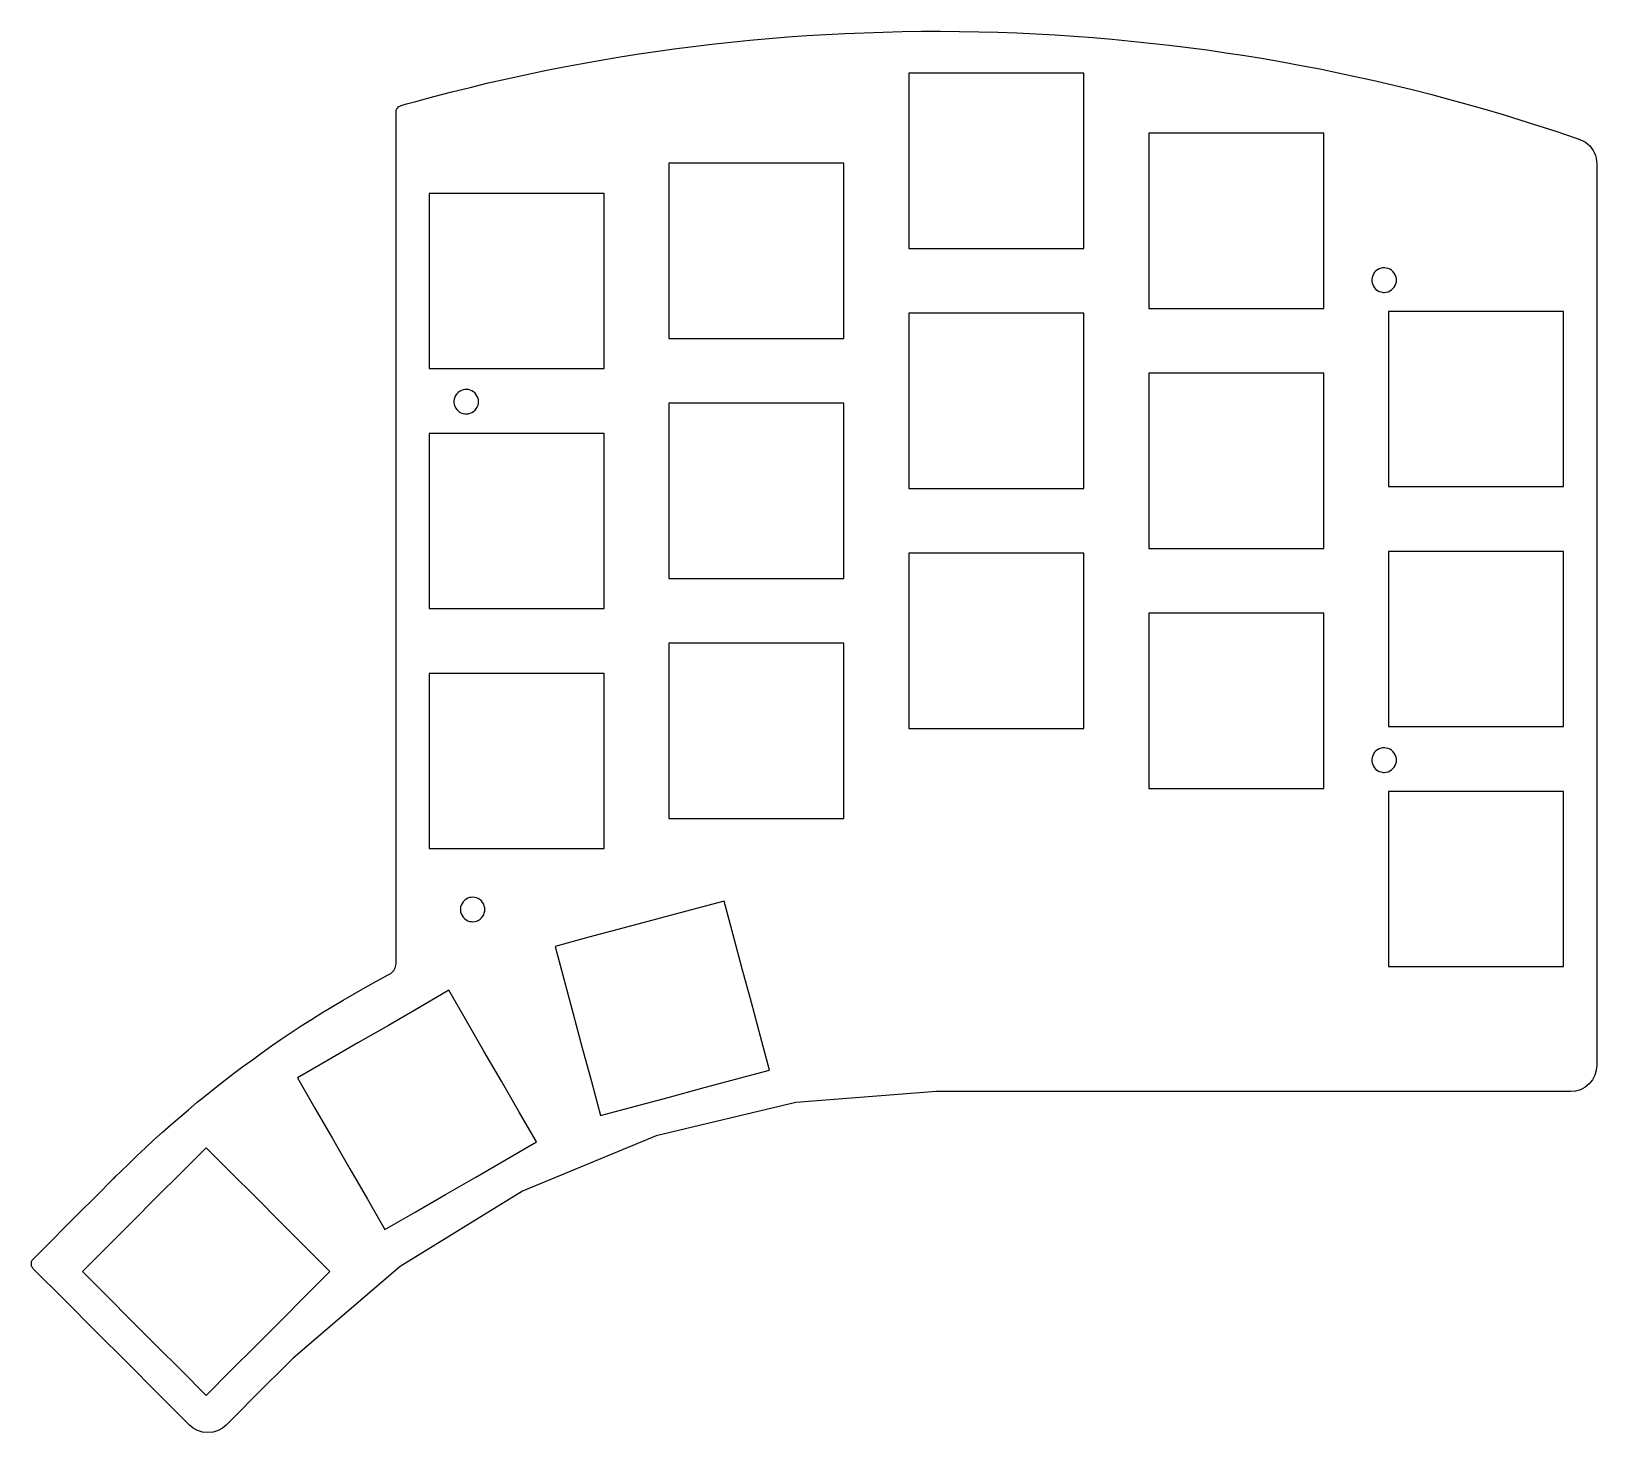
# Model space of a CAD drawing. Header units: millimetres. Extents: x -72 to 52, y 45 to 156.
import ezdxf

# ---------------------------------------------------------------- set-up
doc = ezdxf.new("R2010")
doc.units = ezdxf.units.MM
doc.header["$MEASUREMENT"] = 0
doc.layers.add('0.1mm kerf$Plate', color=18, linetype='Continuous', true_color=0x000000)

msp = doc.modelspace()

# ---------------------------------------------------------------- linework, layer by layer
at = {"layer": '0.1mm kerf$Plate'}
for points in [[(-42.91, 149.98), (-42.9, 150.09), (-42.86, 150.21), (-42.8, 150.31), (-42.72, 150.4), (-42.62, 150.47), (-42.51, 150.51), (-42.42, 150.54), (-42.07, 150.64), (-41.35, 150.83), (-39.92, 151.22), (-38.47, 151.59), (-37.03, 151.95), (-35.58, 152.3), (-34.12, 152.63), (-32.66, 152.95), (-31.19, 153.26), (-29.72, 153.55), (-28.25, 153.83), (-26.77, 154.09), (-25.28, 154.34), (-23.8, 154.58), (-22.31, 154.8), (-20.81, 155.01), (-19.32, 155.2), (-17.82, 155.38), (-16.32, 155.55), (-14.81, 155.7), (-13.3, 155.83), (-11.8, 155.95), (-10.28, 156.06), (-8.77, 156.15), (-7.26, 156.23), (-5.74, 156.29), (-4.23, 156.34), (-2.71, 156.38), (-1.19, 156.4), (0.33, 156.4), (1.84, 156.39), (3.36, 156.36), (4.88, 156.32), (6.4, 156.27), (7.91, 156.2), (9.43, 156.12), (10.95, 156.02), (12.46, 155.9), (13.97, 155.77), (15.48, 155.63), (16.99, 155.47), (18.49, 155.3), (20, 155.12), (21.5, 154.92), (23, 154.7), (24.49, 154.47), (25.98, 154.23), (27.47, 153.97), (28.96, 153.7), (30.44, 153.41), (31.92, 153.11), (33.39, 152.79), (34.86, 152.47), (36.32, 152.12), (37.78, 151.77), (39.23, 151.4), (40.68, 151.02), (42.13, 150.62), (43.56, 150.21), (45, 149.79), (46.42, 149.35), (47.84, 148.9), (49.26, 148.44), (50.66, 147.97), (51.01, 147.85), (51.06, 147.83), (51.16, 147.79), (51.35, 147.7), (51.54, 147.59), (51.71, 147.46), (51.88, 147.3), (52.02, 147.13), (52.15, 146.94), (52.26, 146.74), (52.34, 146.53), (52.39, 146.32), (52.43, 146.1), (52.44, 145.89)], [(-2.19, 153.07), (-2.19, 150.29), (-2.19, 147.51), (-2.19, 144.73), (-2.19, 141.95), (-2.19, 139.17)], [(11.71, 153.07), (8.93, 153.07), (6.15, 153.07), (3.37, 153.07), (0.59, 153.07), (-2.19, 153.07)], [(11.71, 139.17), (11.71, 141.95), (11.71, 144.73), (11.71, 147.51), (11.71, 150.29), (11.71, 153.07)], [(-71.72, 58.18), (-71.76, 58.22), (-71.79, 58.27), (-71.82, 58.33), (-71.85, 58.4), (-71.86, 58.47), (-71.87, 58.54), (-71.87, 58.61), (-71.86, 58.68), (-71.85, 58.74), (-71.82, 58.8), (-71.8, 58.86), (-71.76, 58.9), (-71.73, 58.95), (-71.72, 58.95), (-71.72, 58.95), (-71.72, 58.95), (-71.72, 58.95), (-71.72, 58.95), (-71.71, 58.96), (-71.43, 59.24), (-70.86, 59.81), (-68.6, 62.08), (-66.33, 64.35), (-65.76, 64.91), (-65.48, 65.2), (-65.34, 65.34), (-65.33, 65.34), (-65.29, 65.38), (-65.13, 65.55), (-64.8, 65.87), (-64.14, 66.51), (-63.48, 67.15), (-62.81, 67.78), (-62.14, 68.4), (-61.46, 69.01), (-60.78, 69.61), (-60.09, 70.21), (-59.39, 70.8), (-58.69, 71.39), (-57.98, 71.97), (-57.27, 72.54), (-56.54, 73.11), (-55.81, 73.67), (-55.07, 74.22), (-54.32, 74.77), (-53.56, 75.32), (-52.8, 75.86), (-52.02, 76.39), (-51.23, 76.92), (-50.43, 77.45), (-49.61, 77.97), (-48.79, 78.48), (-47.95, 78.99), (-47.1, 79.5), (-46.23, 80.01), (-45.35, 80.51), (-44.45, 81.01), (-43.54, 81.5), (-43.42, 81.56), (-43.33, 81.62), (-43.24, 81.69), (-43.16, 81.77), (-43.08, 81.86), (-43.02, 81.96), (-42.98, 82.07), (-42.94, 82.18), (-42.92, 82.28), (-42.91, 82.38), (-42.91, 82.4), (-42.91, 82.4), (-42.91, 83.13), (-42.91, 86.03), (-42.91, 91.85), (-42.91, 103.47), (-42.91, 149.98)], [(16.86, 148.31), (16.86, 145.53), (16.86, 142.75), (16.86, 139.97), (16.86, 137.19), (16.86, 134.41)], [(30.76, 148.31), (27.98, 148.31), (25.2, 148.31), (22.42, 148.31), (19.64, 148.31), (16.86, 148.31)], [(30.76, 134.41), (30.76, 137.19), (30.76, 139.97), (30.76, 142.75), (30.76, 145.53), (30.76, 148.31)], [(-21.24, 145.93), (-21.24, 143.15), (-21.24, 140.37), (-21.24, 137.59), (-21.24, 134.81), (-21.24, 132.03)], [(-7.34, 145.93), (-10.12, 145.93), (-12.9, 145.93), (-15.68, 145.93), (-18.46, 145.93), (-21.24, 145.93)], [(-7.34, 132.03), (-7.34, 134.81), (-7.34, 137.59), (-7.34, 140.37), (-7.34, 143.15), (-7.34, 145.93)], [(52.44, 145.89), (52.44, 131.58), (52.44, 117.26), (52.44, 102.94), (52.44, 88.62), (52.44, 74.3)], [(-40.29, 143.54), (-40.29, 140.76), (-40.29, 137.98), (-40.29, 135.2), (-40.29, 132.42), (-40.29, 129.64)], [(-26.39, 143.54), (-29.17, 143.54), (-31.95, 143.54), (-34.73, 143.54), (-37.51, 143.54), (-40.29, 143.54)], [(-26.39, 129.64), (-26.39, 132.42), (-26.39, 135.2), (-26.39, 137.98), (-26.39, 140.76), (-26.39, 143.54)], [(-2.19, 139.17), (0.59, 139.17), (3.37, 139.17), (6.15, 139.17), (8.93, 139.17), (11.71, 139.17)], [(16.86, 134.41), (19.64, 134.41), (22.42, 134.41), (25.2, 134.41), (27.98, 134.41), (30.76, 134.41)], [(-2.19, 134.02), (-2.19, 131.24), (-2.19, 128.46), (-2.19, 125.68), (-2.19, 122.9), (-2.19, 120.12)], [(11.71, 134.02), (8.93, 134.02), (6.15, 134.02), (3.37, 134.02), (0.59, 134.02), (-2.19, 134.02)], [(11.71, 120.12), (11.71, 122.9), (11.71, 125.68), (11.71, 128.46), (11.71, 131.24), (11.71, 134.02)], [(35.91, 134.16), (35.91, 131.38), (35.91, 128.6), (35.91, 125.82), (35.91, 123.04), (35.91, 120.26)], [(49.81, 134.16), (47.03, 134.16), (44.25, 134.16), (41.47, 134.16), (38.69, 134.16), (35.91, 134.16)], [(49.81, 120.26), (49.81, 123.04), (49.81, 125.82), (49.81, 128.6), (49.81, 131.38), (49.81, 134.16)], [(-21.24, 132.03), (-18.46, 132.03), (-15.68, 132.03), (-12.9, 132.03), (-10.12, 132.03), (-7.34, 132.03)], [(-40.29, 129.64), (-37.51, 129.64), (-34.73, 129.64), (-31.95, 129.64), (-29.17, 129.64), (-26.39, 129.64)], [(16.86, 129.26), (16.86, 126.48), (16.86, 123.7), (16.86, 120.92), (16.86, 118.14), (16.86, 115.36)], [(30.76, 129.26), (27.98, 129.26), (25.2, 129.26), (22.42, 129.26), (19.64, 129.26), (16.86, 129.26)], [(30.76, 115.36), (30.76, 118.14), (30.76, 120.92), (30.76, 123.7), (30.76, 126.48), (30.76, 129.26)], [(-21.24, 126.88), (-21.24, 124.09), (-21.24, 121.31), (-21.24, 118.53), (-21.24, 115.75), (-21.24, 112.97)], [(-7.34, 126.88), (-10.12, 126.88), (-12.9, 126.88), (-15.68, 126.88), (-18.46, 126.88), (-21.24, 126.88)], [(-7.34, 112.97), (-7.34, 115.75), (-7.34, 118.53), (-7.34, 121.31), (-7.34, 124.09), (-7.34, 126.88)], [(-40.29, 124.49), (-40.29, 121.71), (-40.29, 118.93), (-40.29, 116.15), (-40.29, 113.37), (-40.29, 110.59)], [(-26.39, 124.49), (-29.17, 124.49), (-31.95, 124.49), (-34.73, 124.49), (-37.51, 124.49), (-40.29, 124.49)], [(-26.39, 110.59), (-26.39, 113.37), (-26.39, 116.15), (-26.39, 118.93), (-26.39, 121.71), (-26.39, 124.49)], [(-2.19, 120.12), (0.59, 120.12), (3.37, 120.12), (6.15, 120.12), (8.93, 120.12), (11.71, 120.12)], [(35.91, 120.26), (38.69, 120.26), (41.47, 120.26), (44.25, 120.26), (47.03, 120.26), (49.81, 120.26)], [(-2.19, 114.97), (-2.19, 112.19), (-2.19, 109.41), (-2.19, 106.63), (-2.19, 103.85), (-2.19, 101.07)], [(11.71, 114.97), (8.93, 114.97), (6.15, 114.97), (3.37, 114.97), (0.59, 114.97), (-2.19, 114.97)], [(11.71, 101.07), (11.71, 103.85), (11.71, 106.63), (11.71, 109.41), (11.71, 112.19), (11.71, 114.97)], [(16.86, 115.36), (19.64, 115.36), (22.42, 115.36), (25.2, 115.36), (27.98, 115.36), (30.76, 115.36)], [(35.91, 115.11), (35.91, 112.33), (35.91, 109.55), (35.91, 106.77), (35.91, 103.99), (35.91, 101.21)], [(49.81, 115.11), (47.03, 115.11), (44.25, 115.11), (41.47, 115.11), (38.69, 115.11), (35.91, 115.11)], [(49.81, 101.21), (49.81, 103.99), (49.81, 106.77), (49.81, 109.55), (49.81, 112.33), (49.81, 115.11)], [(-21.24, 112.97), (-18.46, 112.97), (-15.68, 112.97), (-12.9, 112.97), (-10.12, 112.97), (-7.34, 112.97)], [(-40.29, 110.59), (-37.51, 110.59), (-34.73, 110.59), (-31.95, 110.59), (-29.17, 110.59), (-26.39, 110.59)], [(16.86, 110.21), (16.86, 107.43), (16.86, 104.65), (16.86, 101.87), (16.86, 99.09), (16.86, 96.31)], [(30.76, 110.21), (27.98, 110.21), (25.2, 110.21), (22.42, 110.21), (19.64, 110.21), (16.86, 110.21)], [(30.76, 96.31), (30.76, 99.09), (30.76, 101.87), (30.76, 104.65), (30.76, 107.43), (30.76, 110.21)], [(-21.24, 107.83), (-21.24, 105.05), (-21.24, 102.27), (-21.24, 99.49), (-21.24, 96.7), (-21.24, 93.92)], [(-7.34, 107.83), (-10.12, 107.83), (-12.9, 107.83), (-15.68, 107.83), (-18.46, 107.83), (-21.24, 107.83)], [(-7.34, 93.92), (-7.34, 96.7), (-7.34, 99.49), (-7.34, 102.27), (-7.34, 105.05), (-7.34, 107.83)], [(-40.29, 105.44), (-40.29, 102.66), (-40.29, 99.88), (-40.29, 97.1), (-40.29, 94.32), (-40.29, 91.54)], [(-26.39, 105.44), (-29.17, 105.44), (-31.95, 105.44), (-34.73, 105.44), (-37.51, 105.44), (-40.29, 105.44)], [(-26.39, 91.54), (-26.39, 94.32), (-26.39, 97.1), (-26.39, 99.88), (-26.39, 102.66), (-26.39, 105.44)], [(-2.19, 101.07), (0.59, 101.07), (3.37, 101.07), (6.15, 101.07), (8.93, 101.07), (11.71, 101.07)], [(35.91, 101.21), (38.69, 101.21), (41.47, 101.21), (44.25, 101.21), (47.03, 101.21), (49.81, 101.21)], [(16.86, 96.31), (19.64, 96.31), (22.42, 96.31), (25.2, 96.31), (27.98, 96.31), (30.76, 96.31)], [(35.91, 96.06), (35.91, 93.28), (35.91, 90.5), (35.91, 87.72), (35.91, 84.94), (35.91, 82.16)], [(49.81, 96.06), (47.03, 96.06), (44.25, 96.06), (41.47, 96.06), (38.69, 96.06), (35.91, 96.06)], [(49.81, 82.16), (49.81, 84.94), (49.81, 87.72), (49.81, 90.5), (49.81, 93.28), (49.81, 96.06)], [(-21.24, 93.92), (-18.46, 93.92), (-15.68, 93.92), (-12.9, 93.92), (-10.12, 93.92), (-7.34, 93.92)], [(-40.29, 91.54), (-37.51, 91.54), (-34.73, 91.54), (-31.95, 91.54), (-29.17, 91.54), (-26.39, 91.54)], [(-16.85, 87.36), (-19.54, 86.64), (-22.22, 85.93), (-24.91, 85.21), (-27.59, 84.49), (-30.28, 83.77)], [(-13.25, 73.94), (-13.97, 76.62), (-14.69, 79.31), (-15.41, 81.99), (-16.13, 84.68), (-16.85, 87.36)], [(-30.28, 83.77), (-29.56, 81.08), (-28.84, 78.4), (-28.12, 75.71), (-27.4, 73.03), (-26.68, 70.34)], [(35.91, 82.16), (38.69, 82.16), (41.47, 82.16), (44.25, 82.16), (47.03, 82.16), (49.81, 82.16)], [(-38.71, 80.28), (-41.11, 78.89), (-43.52, 77.5), (-45.93, 76.11), (-48.34, 74.72), (-50.74, 73.33)], [(-31.76, 68.24), (-33.15, 70.65), (-34.54, 73.06), (-35.93, 75.46), (-37.32, 77.87), (-38.71, 80.28)], [(-26.68, 70.34), (-24, 71.06), (-21.31, 71.78), (-18.62, 72.5), (-15.94, 73.22), (-13.25, 73.94)], [(52.44, 74.3), (52.4, 73.93), (52.29, 73.55), (52.1, 73.18), (51.84, 72.85), (51.51, 72.58), (51.14, 72.39), (50.76, 72.28), (50.39, 72.25)], [(0, 72.25), (-11.16, 71.38), (-22.26, 68.74), (-32.86, 64.34), (-42.58, 58.37), (-51.09, 51.09)], [(-50.74, 73.33), (-49.35, 70.92), (-47.96, 68.51), (-46.57, 66.11), (-45.18, 63.7), (-43.79, 61.29)], [(50.39, 72.25), (40.31, 72.25), (30.23, 72.25), (20.15, 72.25), (10.08, 72.25), (0, 72.25)], [(-57.99, 67.78), (-59.95, 65.81), (-61.92, 63.85), (-63.88, 61.88), (-65.85, 59.92), (-67.81, 57.95)], [(-48.16, 57.95), (-50.12, 59.92), (-52.09, 61.88), (-54.05, 63.85), (-56.02, 65.81), (-57.99, 67.78)], [(-43.79, 61.29), (-41.39, 62.68), (-38.98, 64.07), (-36.57, 65.46), (-34.16, 66.85), (-31.76, 68.24)], [(-59.31, 45.77), (-61.79, 48.25), (-64.27, 50.73), (-66.75, 53.21), (-69.24, 55.7), (-71.72, 58.18)], [(-67.81, 57.95), (-65.85, 55.99), (-63.88, 54.02), (-61.92, 52.05), (-59.95, 50.09), (-57.99, 48.12)], [(-57.99, 48.12), (-56.02, 50.09), (-54.05, 52.05), (-52.09, 54.02), (-50.12, 55.99), (-48.16, 57.95)], [(-51.09, 51.09), (-52.15, 50.02), (-53.22, 48.96), (-54.28, 47.9), (-55.35, 46.83), (-56.41, 45.77)], [(-56.41, 45.77), (-56.7, 45.53), (-57.04, 45.34), (-57.44, 45.21), (-57.86, 45.17), (-58.28, 45.21), (-58.67, 45.34), (-59.02, 45.53), (-59.31, 45.77)]]:
    msp.add_lwpolyline(points, dxfattribs=at)
for points in [[(36.54, 136.65), (36.53, 136.79), (36.49, 136.93), (36.44, 137.07), (36.36, 137.21), (36.26, 137.33), (36.15, 137.43), (36.01, 137.51), (35.87, 137.57), (35.73, 137.61), (35.59, 137.63), (35.46, 137.62), (35.32, 137.6), (35.17, 137.55), (35.04, 137.48), (34.91, 137.38), (34.8, 137.27), (34.72, 137.14), (34.65, 137), (34.61, 136.86), (34.59, 136.72), (34.59, 136.58), (34.61, 136.44), (34.65, 136.3), (34.72, 136.16), (34.8, 136.04), (34.91, 135.92), (35.04, 135.83), (35.17, 135.76), (35.32, 135.71), (35.46, 135.68), (35.59, 135.68), (35.73, 135.69), (35.87, 135.73), (36.01, 135.79), (36.15, 135.87), (36.26, 135.98), (36.36, 136.1), (36.44, 136.23), (36.49, 136.37), (36.53, 136.51)], [(-36.36, 127), (-36.37, 127.14), (-36.4, 127.28), (-36.46, 127.42), (-36.54, 127.55), (-36.63, 127.68), (-36.75, 127.78), (-36.88, 127.86), (-37.02, 127.92), (-37.16, 127.96), (-37.3, 127.97), (-37.44, 127.97), (-37.58, 127.94), (-37.72, 127.9), (-37.86, 127.82), (-37.98, 127.73), (-38.09, 127.62), (-38.18, 127.49), (-38.25, 127.35), (-38.29, 127.21), (-38.31, 127.07), (-38.31, 126.93), (-38.29, 126.79), (-38.25, 126.65), (-38.18, 126.51), (-38.09, 126.38), (-37.98, 126.27), (-37.86, 126.18), (-37.72, 126.1), (-37.58, 126.06), (-37.44, 126.03), (-37.3, 126.03), (-37.16, 126.04), (-37.02, 126.08), (-36.88, 126.14), (-36.75, 126.22), (-36.63, 126.32), (-36.54, 126.45), (-36.46, 126.58), (-36.4, 126.72), (-36.37, 126.86)], [(36.54, 98.55), (36.53, 98.69), (36.49, 98.83), (36.44, 98.97), (36.36, 99.11), (36.26, 99.23), (36.15, 99.33), (36.01, 99.41), (35.87, 99.47), (35.73, 99.51), (35.59, 99.53), (35.46, 99.52), (35.32, 99.5), (35.17, 99.45), (35.04, 99.38), (34.91, 99.28), (34.8, 99.17), (34.72, 99.04), (34.65, 98.9), (34.61, 98.76), (34.59, 98.62), (34.59, 98.48), (34.61, 98.34), (34.65, 98.2), (34.72, 98.06), (34.8, 97.94), (34.91, 97.82), (35.04, 97.73), (35.17, 97.66), (35.32, 97.61), (35.46, 97.58), (35.59, 97.58), (35.73, 97.59), (35.87, 97.63), (36.01, 97.69), (36.15, 97.77), (36.26, 97.88), (36.36, 98), (36.44, 98.13), (36.49, 98.27), (36.53, 98.41)], [(-35.86, 86.69), (-35.86, 86.83), (-35.9, 86.97), (-35.95, 87.11), (-36.03, 87.25), (-36.13, 87.37), (-36.24, 87.47), (-36.38, 87.56), (-36.52, 87.62), (-36.66, 87.65), (-36.8, 87.67), (-36.93, 87.66), (-37.07, 87.64), (-37.22, 87.59), (-37.35, 87.52), (-37.48, 87.42), (-37.59, 87.31), (-37.67, 87.18), (-37.74, 87.05), (-37.78, 86.9), (-37.8, 86.76), (-37.8, 86.63), (-37.78, 86.49), (-37.74, 86.34), (-37.67, 86.21), (-37.59, 86.08), (-37.48, 85.97), (-37.35, 85.87), (-37.22, 85.8), (-37.07, 85.75), (-36.93, 85.73), (-36.8, 85.72), (-36.66, 85.74), (-36.52, 85.77), (-36.38, 85.83), (-36.24, 85.92), (-36.13, 86.02), (-36.03, 86.14), (-35.95, 86.28), (-35.9, 86.42), (-35.86, 86.56)]]:
    msp.add_lwpolyline(points, close=True, dxfattribs=at)

doc.saveas('drawing.dxf')
